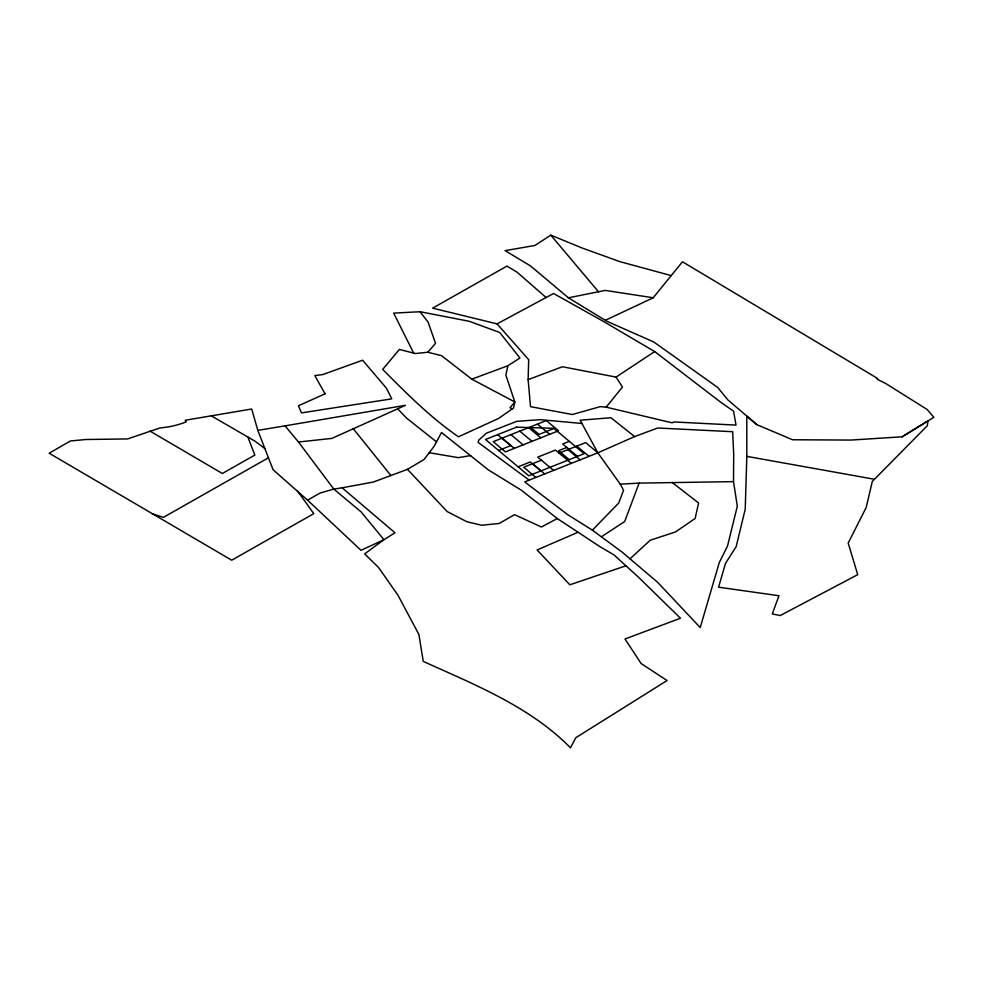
<?xml version="1.0" encoding="UTF-8"?>
<svg xmlns="http://www.w3.org/2000/svg" width="983" height="983" viewBox="0 0 983 983"><rect width="100%" height="100%" fill="white"/><g stroke="black" fill="none" stroke-linecap="round" stroke-linejoin="round"><path stroke-width="1.47" d="M733.502 481.633L733.699 454.343L732.667 431.709L657.676 428.01L634.613 436.587L597.824 452.819L524.689 481.903L567.756 514.699L592.356 530.156L622.497 552.397L657.713 582.391L700.228 627.547L719.286 562.583L727.543 545.958L737.311 506.208L733.502 481.633L639.11 483.108L620.285 484.189L597.824 452.819L580.179 420.22L610.885 417.726L634.613 436.587M497.066 323.874L553.576 293.512L603.795 321.613L654.678 351.558L721.215 402.612L733.527 411.127L736.034 425.098L674.092 421.965L672.053 422.813L606.167 407.146L600.257 406.643L572.303 414.531L530.513 406.667L528.141 379.622L528.682 359.667L497.066 323.874L432.655 308.134L506.97 266.098L517.07 272.18L546.093 297.542M756.861 424.668L746.797 416.067L746.822 456.37L745.225 509.231L736.156 546.683L725.479 563.394L718.585 587.183L778.978 595.735L772.282 613.945L780.207 615.542L857.729 574.662L848.182 543.095L866.17 507.523L872.302 481.473L927.35 425.7L927.903 420.921L902.161 436.796L851.057 440.065L792.544 439.757L756.861 424.668L727.862 399.884L717.664 387.413L653.67 341.912L606.892 321.294L568.42 297.8L530.55 265.951L505.115 250.64L534.813 245.492L550.824 235.158L582.44 248.134L619.929 261.65L671.192 275.596L682.485 261.81L877.549 378.43L877.217 379.291L885.634 383.444L927.03 409.419L933.85 417.284L902.161 436.796M413.659 353.094L393.691 313.122L420.048 311.722L469.272 321.281L499.757 332.512L519.933 358.009L507.879 365.75L505.864 375.076L514.834 401.973L513.519 407.994L498.614 418.426L458.471 436.796C430.603 417.628 406.495 393.347 382.694 369.399L399.356 349.444L415.391 353.548L427.838 352.233L441.539 355.649L471.791 379.18L514.834 401.973L510.054 407.724L512.168 408.94M639.11 483.108L624.684 521.506L601.571 536.669M605.7 320.139L653.216 297.775L671.192 275.596M606.167 407.146L622.46 387.032L616.058 377.091L562.411 366.745L528.141 379.622M427.838 352.233L435.543 343.325L428.096 322.154L420.048 311.722M592.356 530.156L618.762 502.989L623.554 490.259L620.285 484.189M629.956 558.872L650.193 540.232L675.518 531.95L695.116 518.508L698.606 503.001L672.114 482.407M616.058 377.091L654.678 351.558M342.121 487.789L373.319 482.063L407.466 469.333L424.115 459.454L434.203 446.147L441.514 432.508L488.232 469.825L521.211 490.124L557.287 518.545L600.355 546.929L613.982 554.891L638.606 577.316L680.469 618.233L624.991 638.987L641.149 663.55L667.076 680.531L575.768 737.741L570.509 747.842C530.058 706.654 474.949 684.819 423.255 661.387L418.881 634.416L397.918 595.145L378.553 567.498L364.644 553.884L383.96 539.692L394.982 532.786L342.121 487.789L333.802 489.092L320.126 493.011L307.605 500.187L273.065 469.714L257.829 430.382L251.697 409.002L185.185 420.257L186.242 421.805L185.074 422.297A64.264 37.096 0 0 1 169.567 426.683L159.443 428.121L127.643 438.934L85.804 439.512L70.493 440.962L49.15 453.212L231.705 560.212L313.798 513.642L297.149 490.468M268.445 457.783L163.424 517.353L152.218 513.765M557.287 518.545L541.4 527.011L514.576 514.662L499.167 523.484L481.658 525.241L467.036 521.801L447.167 511.565L407.466 469.333M285.045 425.86L405.438 405.315L331.861 438.406L298.488 442.018L285.045 425.86L257.829 430.382M577.943 532.307L537.099 549.952L569.845 584.787L625.827 565.839M498.602 450.472L510.742 445.643L497.656 434.67M553.957 428.465L539.065 434.388L530.992 427.617M569.341 441.355L562.706 443.997L577.476 456.382M518.102 466.814L530.242 461.985L540.908 470.931M566.822 447.449L558.565 450.73L569.218 459.663M541.4 460.191L523.706 467.22L535.882 477.443M559.094 453.151L585.635 442.596L597.824 452.807M471.791 379.18L507.879 365.75M568.42 297.8L605.221 290.403L653.216 297.775M470.697 455.559L458.299 457.648L429.239 452.721M581.936 423.476L540.134 419.655L516.849 421.314L486.29 433.233L478.733 440.138L478.119 442.399L529.186 480.097M874.047 479.2L746.822 456.37M211.284 415.846L254.88 441.084L264.882 448.592M150.104 431.144L222.342 473.499L254.843 455.068L247.827 436.944M436.501 441.859L406.655 418.18L397.673 408.805M576.788 446.11L588.977 456.333M537.48 424.091L549.669 434.302M567.941 449.636L580.13 459.847M528.633 427.605L540.81 437.828M571.283 463.362L555.444 450.079L537.738 457.12L553.589 470.402M519.786 431.119L531.963 441.342M510.927 434.646L523.116 444.857M502.08 438.16L514.269 448.383M532.553 463.706L544.742 473.917M307.605 500.187L361.007 550.308L383.96 539.692L360.982 511.774L333.802 489.092L298.488 442.018M550.824 235.158L598.512 291.791M353.253 428.686L390.902 475.514M325.066 393.802L298.427 405.782L301.449 412.909L391.775 398.852L386.466 388.236L362.604 360.22L322.829 374.548L314.806 375.592L325.066 393.802M516.493 427.175L485.504 439.499L528.756 475.76L584.111 453.741L553.773 428.305L516.493 427.175M546.327 420.577L493.233 441.674L505.422 451.897L558.516 430.787L546.327 420.577"/></g></svg>
